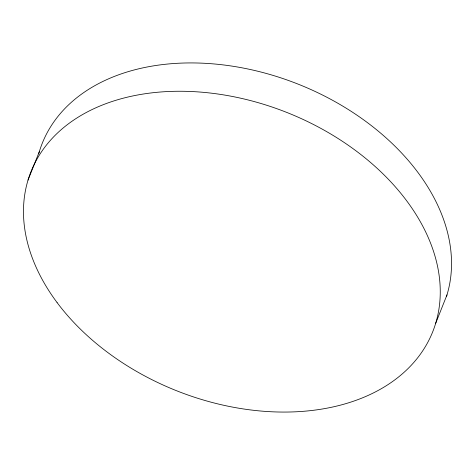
<?xml version="1.0" encoding="UTF-8"?>
<svg xmlns="http://www.w3.org/2000/svg" width="475" height="475" viewBox="0 0 475 475"><rect width="100%" height="100%" fill="white"/><g stroke="black" fill="none" stroke-linecap="round" stroke-linejoin="round"><path stroke-width="0.71" d="M28.019 180.096L39.288 151.768M435.712 323.232L446.981 294.904M38.689 153.847A216.244 149.673 21.7 0 1 285.992 79.61A216.244 149.673 21.7 0 1 446.548 296.305M57.089 302.569A216.244 149.673 21.7 0 0 417.549 357.948A216.244 149.673 21.7 0 0 220.952 94.472A216.244 149.673 21.7 0 0 57.089 302.569"/></g></svg>
